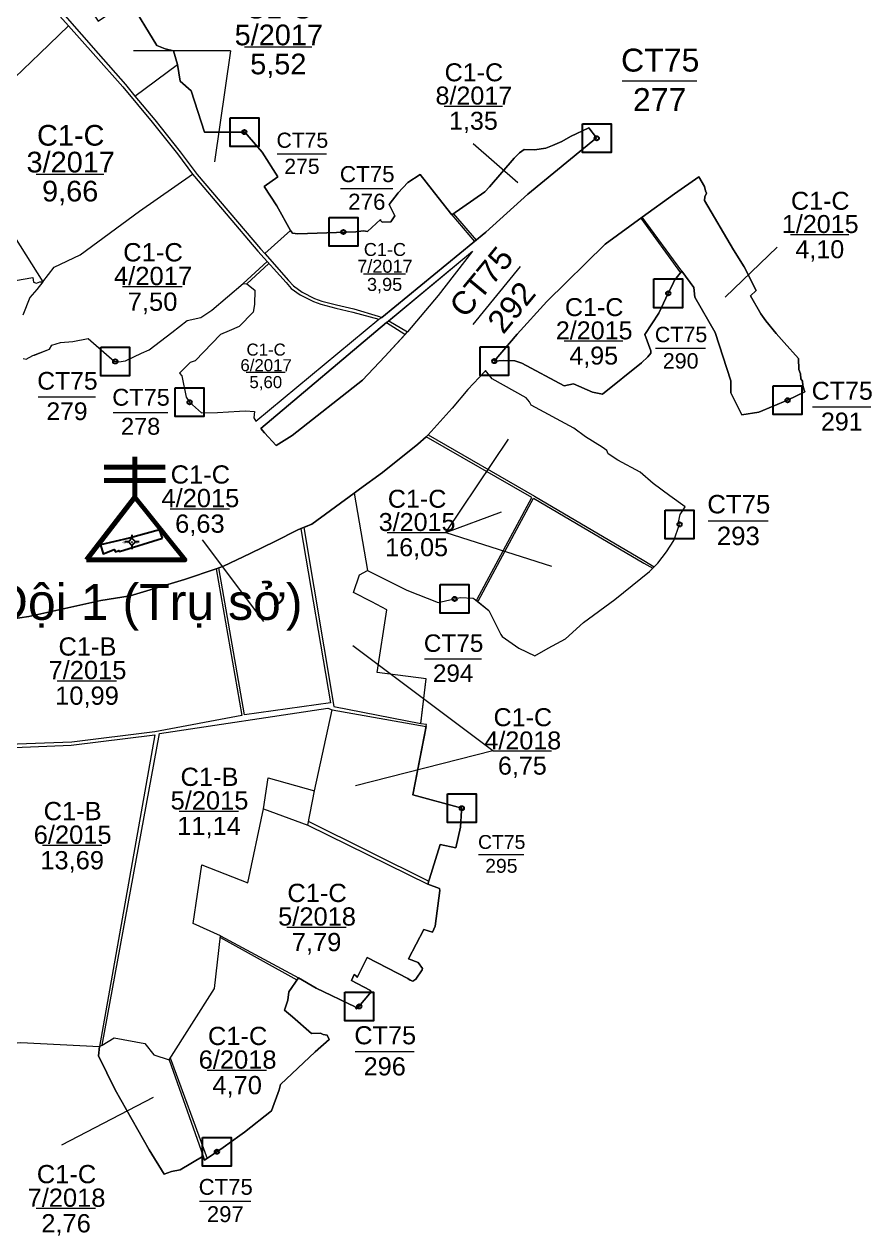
# Model space of a CAD drawing. Header units: metres. Extents: x 419597 to 422398, y 1527925 to 1532056.
# Drawn here: x 420919 to 422398, y 1527938 to 1530051 of the extents above; entities that cross this region are included whole.
import ezdxf
from ezdxf.enums import TextEntityAlignment as Align

# ---------------------------------------------------------------- set-up
doc = ezdxf.new("R2010")
doc.units = ezdxf.units.M
doc.header["$MEASUREMENT"] = 0
doc.layers.add('RanhOne', color=1, linetype='Continuous', lineweight=0)
doc.layers.add('TruSo', color=1, linetype='Continuous', lineweight=106)
doc.styles.add('Style-Arial', font='arial.ttf')

# ---------------------------------------------------------------- blocks, each defined once
blk = doc.blocks.new('*U0')
at = {"color": 0, "linetype": 'Continuous', "lineweight": -2, "ltscale": 10, "flags": 128}
blk.add_lwpolyline([(-150, 150), (150, 150), (150, -150), (-150, -150), (-150, 150)], close=True, dxfattribs=at)
at = {"color": 0, "linetype": 'Continuous', "lineweight": -2, "ltscale": 10}
blk.add_circle((-0.02828, 0.016065), 22.5, dxfattribs=at)
blk = doc.blocks.new('*U16')
at = {"layer": 'RanhOne', "color": 3, "linetype": 'Continuous', "lineweight": 13}
blk.add_line((-66.520877, -1.660429), (63.750129, -1.660429), dxfattribs=at)
at = {"layer": 'RanhOne', "color": 3, "linetype": 'Continuous', "lineweight": 13, "style": 'Style-Arial'}
for s, p in [('CT75', (-0.000029, 14.422722)), ('292', (-1.025137, -54.422685))]:
    blk.add_text(s, height=40, dxfattribs=at).set_placement(p, align=Align.CENTER)
blk = doc.blocks.new('*U17')
at = {"layer": 'RanhOne', "color": 3, "linetype": 'Continuous', "lineweight": 13}
blk.add_line((-66.520877, -1.660429), (63.750129, -1.660429), dxfattribs=at)
at = {"layer": 'RanhOne', "color": 3, "linetype": 'Continuous', "lineweight": 13, "style": 'Style-Arial'}
for s, p in [('CT75', (-0.000029, 14.422722)), ('277', (-1.025137, -54.422685))]:
    blk.add_text(s, height=40, dxfattribs=at).set_placement(p, align=Align.CENTER)
blk = doc.blocks.new('*U29')
at = {"layer": 'RanhOne', "color": 3, "linetype": 'Continuous', "lineweight": 13}
blk.add_line((-66.520877, -1.660429), (63.750129, -1.660429), dxfattribs=at)
at = {"layer": 'RanhOne', "color": 3, "linetype": 'Continuous', "lineweight": 13, "style": 'Style-Arial'}
blk.add_text('7,50', height=40, dxfattribs=at).set_placement((-1.025137, -54.422685), align=Align.CENTER)
at = {"layer": 'RanhOne', "color": 3, "linetype": 'Continuous', "lineweight": 13, "insert": (-0.000029, 1.089388), "char_height": 40, "attachment_point": 8, "line_spacing_factor": 0.776524, "style": 'Style-Arial'}
blk.add_mtext('C1-C\\P4/2017', dxfattribs=at)
blk = doc.blocks.new('*U30')
at = {"layer": 'RanhOne', "color": 3, "linetype": 'Continuous', "lineweight": 13}
blk.add_line((-66.520877, -1.660429), (63.750129, -1.660429), dxfattribs=at)
at = {"layer": 'RanhOne', "color": 3, "linetype": 'Continuous', "lineweight": 13, "style": 'Style-Arial'}
blk.add_text('5,52', height=40, dxfattribs=at).set_placement((-1.025137, -54.422685), align=Align.CENTER)
at = {"layer": 'RanhOne', "color": 3, "linetype": 'Continuous', "lineweight": 13, "insert": (-0.000029, 1.089388), "char_height": 40, "attachment_point": 8, "line_spacing_factor": 0.776524, "style": 'Style-Arial'}
blk.add_mtext('C1-C\\P5/2017', dxfattribs=at)
blk = doc.blocks.new('*U31')
at = {"layer": 'RanhOne', "color": 3, "linetype": 'Continuous', "lineweight": 13}
blk.add_line((-66.520877, -1.660429), (63.750129, -1.660429), dxfattribs=at)
at = {"layer": 'RanhOne', "color": 3, "linetype": 'Continuous', "lineweight": 13, "style": 'Style-Arial'}
blk.add_text('1,35', height=40, dxfattribs=at).set_placement((-1.025137, -54.422685), align=Align.CENTER)
at = {"layer": 'RanhOne', "color": 3, "linetype": 'Continuous', "lineweight": 13, "insert": (-0.000029, 1.089388), "char_height": 40, "attachment_point": 8, "line_spacing_factor": 0.776524, "style": 'Style-Arial'}
blk.add_mtext('C1-C\\P8/2017', dxfattribs=at)
blk = doc.blocks.new('*U32')
at = {"layer": 'RanhOne', "color": 3, "linetype": 'Continuous', "lineweight": 13}
blk.add_line((-66.520877, -1.660429), (63.750129, -1.660429), dxfattribs=at)
at = {"layer": 'RanhOne', "color": 3, "linetype": 'Continuous', "lineweight": 13, "style": 'Style-Arial'}
blk.add_text('3,95', height=40, dxfattribs=at).set_placement((-1.025137, -54.422685), align=Align.CENTER)
at = {"layer": 'RanhOne', "color": 3, "linetype": 'Continuous', "lineweight": 13, "insert": (-0.000029, 1.089388), "char_height": 40, "attachment_point": 8, "line_spacing_factor": 0.776524, "style": 'Style-Arial'}
blk.add_mtext('C1-C\\P7/2017', dxfattribs=at)
blk = doc.blocks.new('*U36')
at = {"layer": 'RanhOne', "color": 3, "linetype": 'Continuous', "lineweight": 13}
blk.add_line((-66.520877, -1.660429), (63.750129, -1.660429), dxfattribs=at)
at = {"layer": 'RanhOne', "color": 3, "linetype": 'Continuous', "lineweight": 13, "style": 'Style-Arial'}
blk.add_text('10,99', height=40, dxfattribs=at).set_placement((-1.025137, -54.422685), align=Align.CENTER)
at = {"layer": 'RanhOne', "color": 3, "linetype": 'Continuous', "lineweight": 13, "insert": (-0.000029, 1.089388), "char_height": 40, "attachment_point": 8, "line_spacing_factor": 0.776524, "style": 'Style-Arial'}
blk.add_mtext('C1-B\\P7/2015', dxfattribs=at)
blk = doc.blocks.new('*U37')
at = {"layer": 'RanhOne', "color": 3, "linetype": 'Continuous', "lineweight": 13}
blk.add_line((-66.520877, -1.660429), (63.750129, -1.660429), dxfattribs=at)
at = {"layer": 'RanhOne', "color": 3, "linetype": 'Continuous', "lineweight": 13, "style": 'Style-Arial'}
blk.add_text('13,69', height=40, dxfattribs=at).set_placement((-1.025137, -54.422685), align=Align.CENTER)
at = {"layer": 'RanhOne', "color": 3, "linetype": 'Continuous', "lineweight": 13, "insert": (-0.000029, 1.089388), "char_height": 40, "attachment_point": 8, "line_spacing_factor": 0.776524, "style": 'Style-Arial'}
blk.add_mtext('C1-B\\P6/2015', dxfattribs=at)
blk = doc.blocks.new('*U38')
at = {"layer": 'RanhOne', "color": 3, "linetype": 'Continuous', "lineweight": 13}
blk.add_line((-66.520877, -1.660429), (63.750129, -1.660429), dxfattribs=at)
at = {"layer": 'RanhOne', "color": 3, "linetype": 'Continuous', "lineweight": 13, "style": 'Style-Arial'}
blk.add_text('6,63', height=40, dxfattribs=at).set_placement((-1.025137, -54.422685), align=Align.CENTER)
at = {"layer": 'RanhOne', "color": 3, "linetype": 'Continuous', "lineweight": 13, "insert": (-0.000029, 1.089388), "char_height": 40, "attachment_point": 8, "line_spacing_factor": 0.776524, "style": 'Style-Arial'}
blk.add_mtext('C1-C\\P4/2015', dxfattribs=at)
blk = doc.blocks.new('*U39')
at = {"layer": 'RanhOne', "color": 3, "linetype": 'Continuous', "lineweight": 13}
blk.add_line((-66.520877, -1.660429), (63.750129, -1.660429), dxfattribs=at)
at = {"layer": 'RanhOne', "color": 3, "linetype": 'Continuous', "lineweight": 13, "style": 'Style-Arial'}
blk.add_text('11,14', height=40, dxfattribs=at).set_placement((-1.025137, -54.422685), align=Align.CENTER)
at = {"layer": 'RanhOne', "color": 3, "linetype": 'Continuous', "lineweight": 13, "insert": (-0.000029, 1.089388), "char_height": 40, "attachment_point": 8, "line_spacing_factor": 0.776524, "style": 'Style-Arial'}
blk.add_mtext('C1-B\\P5/2015', dxfattribs=at)
blk = doc.blocks.new('*U40')
at = {"layer": 'RanhOne', "color": 3, "linetype": 'Continuous', "lineweight": 13}
blk.add_line((-66.520877, -1.660429), (63.750129, -1.660429), dxfattribs=at)
at = {"layer": 'RanhOne', "color": 3, "linetype": 'Continuous', "lineweight": 13, "style": 'Style-Arial'}
blk.add_text('4,10', height=40, dxfattribs=at).set_placement((-1.025137, -54.422685), align=Align.CENTER)
at = {"layer": 'RanhOne', "color": 3, "linetype": 'Continuous', "lineweight": 13, "insert": (-0.000029, 1.089388), "char_height": 40, "attachment_point": 8, "line_spacing_factor": 0.776524, "style": 'Style-Arial'}
blk.add_mtext('C1-C\\P1/2015', dxfattribs=at)
blk = doc.blocks.new('*U41')
at = {"layer": 'RanhOne', "color": 3, "linetype": 'Continuous', "lineweight": 13}
blk.add_line((-66.520877, -1.660429), (63.750129, -1.660429), dxfattribs=at)
at = {"layer": 'RanhOne', "color": 3, "linetype": 'Continuous', "lineweight": 13, "style": 'Style-Arial'}
blk.add_text('4,95', height=40, dxfattribs=at).set_placement((-1.025137, -54.422685), align=Align.CENTER)
at = {"layer": 'RanhOne', "color": 3, "linetype": 'Continuous', "lineweight": 13, "insert": (-0.000029, 1.089388), "char_height": 40, "attachment_point": 8, "line_spacing_factor": 0.776524, "style": 'Style-Arial'}
blk.add_mtext('C1-C\\P2/2015', dxfattribs=at)
blk = doc.blocks.new('*U42')
at = {"layer": 'RanhOne', "color": 3, "linetype": 'Continuous', "lineweight": 13}
blk.add_line((-66.520877, -1.660429), (63.750129, -1.660429), dxfattribs=at)
at = {"layer": 'RanhOne', "color": 3, "linetype": 'Continuous', "lineweight": 13, "style": 'Style-Arial'}
blk.add_text('6,75', height=40, dxfattribs=at).set_placement((-1.025137, -54.422685), align=Align.CENTER)
at = {"layer": 'RanhOne', "color": 3, "linetype": 'Continuous', "lineweight": 13, "insert": (-0.000029, 1.089388), "char_height": 40, "attachment_point": 8, "line_spacing_factor": 0.776524, "style": 'Style-Arial'}
blk.add_mtext('C1-C\\P4/2018', dxfattribs=at)
blk = doc.blocks.new('*U43')
at = {"layer": 'RanhOne', "color": 3, "linetype": 'Continuous', "lineweight": 13}
blk.add_line((-66.520877, -1.660429), (63.750129, -1.660429), dxfattribs=at)
at = {"layer": 'RanhOne', "color": 3, "linetype": 'Continuous', "lineweight": 13, "style": 'Style-Arial'}
blk.add_text('16,05', height=40, dxfattribs=at).set_placement((-1.025137, -54.422685), align=Align.CENTER)
at = {"layer": 'RanhOne', "color": 3, "linetype": 'Continuous', "lineweight": 13, "insert": (-0.000029, 1.089388), "char_height": 40, "attachment_point": 8, "line_spacing_factor": 0.776524, "style": 'Style-Arial'}
blk.add_mtext('C1-C\\P3/2015', dxfattribs=at)
blk = doc.blocks.new('*U44')
at = {"layer": 'RanhOne', "color": 3, "linetype": 'Continuous', "lineweight": 13}
blk.add_line((-66.520877, -1.660429), (63.750129, -1.660429), dxfattribs=at)
at = {"layer": 'RanhOne', "color": 3, "linetype": 'Continuous', "lineweight": 13, "style": 'Style-Arial'}
blk.add_text('2,76', height=40, dxfattribs=at).set_placement((-1.025137, -54.422685), align=Align.CENTER)
at = {"layer": 'RanhOne', "color": 3, "linetype": 'Continuous', "lineweight": 13, "insert": (-0.000029, 1.089388), "char_height": 40, "attachment_point": 8, "line_spacing_factor": 0.776524, "style": 'Style-Arial'}
blk.add_mtext('C1-C\\P7/2018', dxfattribs=at)
blk = doc.blocks.new('*U45')
at = {"layer": 'RanhOne', "color": 3, "linetype": 'Continuous', "lineweight": 13}
blk.add_line((-66.520877, -1.660429), (63.750129, -1.660429), dxfattribs=at)
at = {"layer": 'RanhOne', "color": 3, "linetype": 'Continuous', "lineweight": 13, "style": 'Style-Arial'}
blk.add_text('7,79', height=40, dxfattribs=at).set_placement((-1.025137, -54.422685), align=Align.CENTER)
at = {"layer": 'RanhOne', "color": 3, "linetype": 'Continuous', "lineweight": 13, "insert": (-0.000029, 1.089388), "char_height": 40, "attachment_point": 8, "line_spacing_factor": 0.776524, "style": 'Style-Arial'}
blk.add_mtext('C1-C\\P5/2018', dxfattribs=at)
blk = doc.blocks.new('*U46')
at = {"layer": 'RanhOne', "color": 3, "linetype": 'Continuous', "lineweight": 13}
blk.add_line((-66.520877, -1.660429), (63.750129, -1.660429), dxfattribs=at)
at = {"layer": 'RanhOne', "color": 3, "linetype": 'Continuous', "lineweight": 13, "style": 'Style-Arial'}
blk.add_text('4,70', height=40, dxfattribs=at).set_placement((-1.025137, -54.422685), align=Align.CENTER)
at = {"layer": 'RanhOne', "color": 3, "linetype": 'Continuous', "lineweight": 13, "insert": (-0.000029, 1.089388), "char_height": 40, "attachment_point": 8, "line_spacing_factor": 0.776524, "style": 'Style-Arial'}
blk.add_mtext('C1-C\\P6/2018', dxfattribs=at)
blk = doc.blocks.new('CENTRD_1')
at = {"layer": 'RanhOne', "linetype": 'Continuous', "lineweight": 30}
h = blk.add_hatch(color=5, dxfattribs=at)
edge = h.paths.add_edge_path()
edge.add_arc((0, 0), 1.5, 0, 360)
at = {"layer": 'RanhOne', "color": 5, "linetype": 'Continuous', "lineweight": 30}
for p, q in [((-6.25, 0), (-12.5, 0)), ((0, 6.25), (-6.25, 0)), ((-6.25, 0), (0, -6.25)), ((0, 12.5), (0, 6.25)), ((6.25, 0), (0, 6.25)), ((0, -6.25), (6.25, 0)), ((12.5, 0), (6.25, 0)), ((0, -6.25), (0, -12.5))]:
    blk.add_line(p, q, dxfattribs=at)
blk = doc.blocks.new('*U51')
at = {"layer": 'TruSo', "color": 1, "linetype": 'Continuous', "lineweight": 106}
for p, q in [((-1.00498, 13.016671), (-1.00498, 58.941787)), ((-36.158004, 47.398274), (33.778137, 47.398274)), ((-35.952007, 32.006922), (33.984135, 32.006922))]:
    blk.add_line(p, q, dxfattribs=at)
at = {"layer": 'TruSo', "color": 1, "linetype": 'Continuous', "lineweight": 106, "flags": 128}
blk.add_lwpolyline([(-56.477401, -58.942446), (-1.00498, 13.016671), (56.477968, -58.889332), (-56.477401, -58.942446)], close=True, dxfattribs=at)
blk = doc.blocks.new('*U50')
at = {"layer": 'TruSo', "color": 1, "linetype": 'Continuous', "lineweight": 106, "xscale": 1.5248, "yscale": 1.5248, "zscale": 1.5248}
blk.add_blockref('*U51', (-19.953073, 67.811554), dxfattribs=at)
at = {"layer": 'RanhOne', "color": 7, "linetype": 'Continuous', "lineweight": 0, "style": 'Style-Arial'}
blk.add_text('Đội 1 (Trụ sở)', height=62.5, dxfattribs=at).set_placement((0.000165, -95.186062), align=Align.MIDDLE_CENTER)
blk = doc.blocks.new('*U62')
at = {"layer": 'RanhOne', "color": 3, "linetype": 'Continuous', "lineweight": 13}
blk.add_line((-66.520877, -1.660429), (63.750129, -1.660429), dxfattribs=at)
at = {"layer": 'RanhOne', "color": 3, "linetype": 'Continuous', "lineweight": 13, "style": 'Style-Arial'}
blk.add_text('9,66', height=40, dxfattribs=at).set_placement((-1.025137, -54.422685), align=Align.CENTER)
at = {"layer": 'RanhOne', "color": 3, "linetype": 'Continuous', "lineweight": 13, "insert": (-0.000029, 1.089388), "char_height": 40, "attachment_point": 8, "line_spacing_factor": 0.776524, "style": 'Style-Arial'}
blk.add_mtext('C1-C\\P3/2017', dxfattribs=at)
blk = doc.blocks.new('*U64')
at = {"layer": 'RanhOne', "color": 3, "linetype": 'Continuous', "lineweight": 13}
blk.add_line((-66.520877, -1.660429), (63.750129, -1.660429), dxfattribs=at)
at = {"layer": 'RanhOne', "color": 3, "linetype": 'Continuous', "lineweight": 13, "style": 'Style-Arial'}
for s, p in [('CT75', (-0.000029, 14.422722)), ('275', (-1.025137, -54.422685))]:
    blk.add_text(s, height=40, dxfattribs=at).set_placement(p, align=Align.CENTER)
blk = doc.blocks.new('*U65')
at = {"layer": 'RanhOne', "color": 3, "linetype": 'Continuous', "lineweight": 13}
blk.add_line((-66.520877, -1.660429), (63.750129, -1.660429), dxfattribs=at)
at = {"layer": 'RanhOne', "color": 3, "linetype": 'Continuous', "lineweight": 13, "style": 'Style-Arial'}
for s, p in [('CT75', (-0.000029, 14.422722)), ('278', (-1.025137, -54.422685))]:
    blk.add_text(s, height=40, dxfattribs=at).set_placement(p, align=Align.CENTER)
blk = doc.blocks.new('*U66')
at = {"layer": 'RanhOne', "color": 3, "linetype": 'Continuous', "lineweight": 13}
blk.add_line((-66.520877, -1.660429), (63.750129, -1.660429), dxfattribs=at)
at = {"layer": 'RanhOne', "color": 3, "linetype": 'Continuous', "lineweight": 13, "style": 'Style-Arial'}
for s, p in [('CT75', (-0.000029, 14.422722)), ('279', (-1.025137, -54.422685))]:
    blk.add_text(s, height=40, dxfattribs=at).set_placement(p, align=Align.CENTER)
blk = doc.blocks.new('*U67')
at = {"layer": 'RanhOne', "color": 3, "linetype": 'Continuous', "lineweight": 13}
blk.add_line((-66.520877, -1.660429), (63.750129, -1.660429), dxfattribs=at)
at = {"layer": 'RanhOne', "color": 3, "linetype": 'Continuous', "lineweight": 13, "style": 'Style-Arial'}
for s, p in [('CT75', (-0.000029, 14.422722)), ('276', (-1.025137, -54.422685))]:
    blk.add_text(s, height=40, dxfattribs=at).set_placement(p, align=Align.CENTER)
blk = doc.blocks.new('*U68')
at = {"layer": 'RanhOne', "color": 3, "linetype": 'Continuous', "lineweight": 13}
blk.add_line((-66.520877, -1.660429), (63.750129, -1.660429), dxfattribs=at)
at = {"layer": 'RanhOne', "color": 3, "linetype": 'Continuous', "lineweight": 13, "style": 'Style-Arial'}
blk.add_text('5,60', height=40, dxfattribs=at).set_placement((-1.025137, -54.422685), align=Align.CENTER)
at = {"layer": 'RanhOne', "color": 3, "linetype": 'Continuous', "lineweight": 13, "insert": (-0.000029, 1.089388), "char_height": 40, "attachment_point": 8, "line_spacing_factor": 0.776524, "style": 'Style-Arial'}
blk.add_mtext('C1-C\\P6/2017', dxfattribs=at)
blk = doc.blocks.new('*U75')
at = {"layer": 'RanhOne', "color": 3, "linetype": 'Continuous', "lineweight": 13}
blk.add_line((-66.520877, -1.660429), (63.750129, -1.660429), dxfattribs=at)
at = {"layer": 'RanhOne', "color": 3, "linetype": 'Continuous', "lineweight": 13, "style": 'Style-Arial'}
for s, p in [('CT75', (-0.000029, 14.422722)), ('294', (-1.025137, -54.422685))]:
    blk.add_text(s, height=40, dxfattribs=at).set_placement(p, align=Align.CENTER)
blk = doc.blocks.new('*U76')
at = {"layer": 'RanhOne', "color": 3, "linetype": 'Continuous', "lineweight": 13}
blk.add_line((-66.520877, -1.660429), (63.750129, -1.660429), dxfattribs=at)
at = {"layer": 'RanhOne', "color": 3, "linetype": 'Continuous', "lineweight": 13, "style": 'Style-Arial'}
for s, p in [('CT75', (-0.000029, 14.422722)), ('295', (-1.025137, -54.422685))]:
    blk.add_text(s, height=40, dxfattribs=at).set_placement(p, align=Align.CENTER)
blk = doc.blocks.new('*U77')
at = {"layer": 'RanhOne', "color": 3, "linetype": 'Continuous', "lineweight": 13}
blk.add_line((-66.520877, -1.660429), (63.750129, -1.660429), dxfattribs=at)
at = {"layer": 'RanhOne', "color": 3, "linetype": 'Continuous', "lineweight": 13, "style": 'Style-Arial'}
for s, p in [('CT75', (-0.000029, 14.422722)), ('290', (-1.025137, -54.422685))]:
    blk.add_text(s, height=40, dxfattribs=at).set_placement(p, align=Align.CENTER)
blk = doc.blocks.new('*U78')
at = {"layer": 'RanhOne', "color": 3, "linetype": 'Continuous', "lineweight": 13}
blk.add_line((-66.520877, -1.660429), (63.750129, -1.660429), dxfattribs=at)
at = {"layer": 'RanhOne', "color": 3, "linetype": 'Continuous', "lineweight": 13, "style": 'Style-Arial'}
for s, p in [('CT75', (-0.000029, 14.422722)), ('291', (-1.025137, -54.422685))]:
    blk.add_text(s, height=40, dxfattribs=at).set_placement(p, align=Align.CENTER)
blk = doc.blocks.new('*U79')
at = {"layer": 'RanhOne', "color": 3, "linetype": 'Continuous', "lineweight": 13}
blk.add_line((-66.520877, -1.660429), (63.750129, -1.660429), dxfattribs=at)
at = {"layer": 'RanhOne', "color": 3, "linetype": 'Continuous', "lineweight": 13, "style": 'Style-Arial'}
for s, p in [('CT75', (-0.000029, 14.422722)), ('293', (-1.025137, -54.422685))]:
    blk.add_text(s, height=40, dxfattribs=at).set_placement(p, align=Align.CENTER)
blk = doc.blocks.new('*U80')
at = {"layer": 'RanhOne', "color": 3, "linetype": 'Continuous', "lineweight": 13}
blk.add_line((-66.520877, -1.660429), (63.750129, -1.660429), dxfattribs=at)
at = {"layer": 'RanhOne', "color": 3, "linetype": 'Continuous', "lineweight": 13, "style": 'Style-Arial'}
for s, p in [('CT75', (-0.000029, 14.422722)), ('297', (-1.025137, -54.422685))]:
    blk.add_text(s, height=40, dxfattribs=at).set_placement(p, align=Align.CENTER)
blk = doc.blocks.new('*U81')
at = {"layer": 'RanhOne', "color": 3, "linetype": 'Continuous', "lineweight": 13}
blk.add_line((-66.520877, -1.660429), (63.750129, -1.660429), dxfattribs=at)
at = {"layer": 'RanhOne', "color": 3, "linetype": 'Continuous', "lineweight": 13, "style": 'Style-Arial'}
for s, p in [('CT75', (-0.000029, 14.422722)), ('296', (-1.025137, -54.422685))]:
    blk.add_text(s, height=40, dxfattribs=at).set_placement(p, align=Align.CENTER)

msp = doc.modelspace()

# ---------------------------------------------------------------- linework, layer by layer
at = {"layer": 'RanhOne', "color": 7, "linetype": 'Continuous', "lineweight": 0}
for p, q in [((421278.660299, 1530004.472674), (421109.281937, 1530004.472674)), ((421278.660299, 1530004.472674), (421250.633663, 1529810.736226)), ((421702.019164, 1529843.112668), (421780.006323, 1529774.878447)), ((421665.1, 1529718.159), (421704.77223, 1529672.166971)), ((421667.949976, 1529720.157815), (421707.328274, 1529674.239752)), ((421994.613001, 1529712.55619), (422064.125809, 1529617.204207)), ((422066.488, 1529620.17), (421997.4356, 1529714.5622)), ((422232.610692, 1529661.869884), (422142.089882, 1529574.836439)), ((421300.994, 1529598.519), (421342.950338, 1529637.069318)), ((421307.375, 1529597.887), (421345.927805, 1529633.72285)), ((421654.363157, 1529164.448439), (421764.17779, 1529326.920584)), ((421654.363157, 1529164.448439), (421751.644139, 1529200.199889)), ((421229.494327, 1529151.853897), (421336.117396, 1529008.988498)), ((421654.363157, 1529164.448439), (421838.683379, 1529105.507501)), ((421736.780307, 1528783.503051), (421492.093124, 1528966.602123)), ((421736.780307, 1528783.503051), (421496.967322, 1528722.908478)), ((421415.230796, 1528660.374941), (421624.910672, 1528556.477158)), ((421413.997, 1528653.954), (421623.165, 1528551.354)), ((421261.242999, 1528458.295716), (421394.845191, 1528384.17901)), ((421261.562, 1528460.972), (421397.47, 1528387.96)), ((421171.53, 1528244.798), (421231.28, 1528076.95)), ((421173.814517, 1528248.391356), (421238.257815, 1528072.726718)), ((420984.549678, 1528096.48593), (421144.484282, 1528179.646387))]:
    msp.add_line(p, q, dxfattribs=at)
at = {"layer": 'RanhOne', "color": 3, "linetype": 'Continuous', "lineweight": 0}
for p, q in [((421112.0756, 1529925.4045), (421186.368, 1529980.685)), ((420856.339, 1529752.002), (420951.599, 1529601.388)), ((421338.5135, 1529650.7445), (421383.2685, 1529691.0785)), ((421537.895, 1529536.463), (421543.095, 1529539.498)), ((421551.319, 1529530.585), (421554.9337, 1529533.5869)), ((421554.9337, 1529533.5869), (421587.418, 1529514.174)), ((421583.5882, 1529509.9674), (421587.418, 1529514.174)), ((421620.251, 1529331.485), (421623.615, 1529335.013)), ((421494.437, 1529232.968), (421517.736, 1529098.43)), ((421401.6703, 1529171.1957), (421407.0613, 1529173.3972)), ((422015.6698, 1529101.9892), (422018.2321, 1529104.5886)), ((421253.636, 1529101.129), (421258.1799, 1529102.8195)), ((421707.9717, 1529045.7893), (421710.3124, 1529043.867)), ((421425.539, 1528713.997), (421456.112, 1528855.435)), ((421456.112, 1528855.435), (421620.4474, 1528826.364)), ((421050.504, 1528267.794), (421054.7713, 1528270.4294))]:
    msp.add_line(p, q, dxfattribs=at)
at = {"layer": 'RanhOne', "color": 3, "linetype": 'Continuous', "lineweight": 13}
for p, q in [((421995.831, 1529460.578), (422000, 1529464.1956)), ((421722.501, 1529445.22), (421692.961, 1529414.011)), ((421723.8813, 1529446.748), (421722.501, 1529445.22)), ((421735.51, 1529432.45), (421723.8813, 1529446.748)), ((421794.52, 1529399.27), (421735.51, 1529432.45)), ((421692.961, 1529414.011), (421665.589, 1529381.084)), ((421800.56, 1529392.22), (421794.52, 1529399.27)), ((421665.589, 1529381.084), (421623.615, 1529335.013)), ((421803.23, 1529386.27), (421800.56, 1529392.22)), ((421878.22, 1529346.47), (421803.23, 1529386.27)), ((421898.46, 1529331.4), (421878.22, 1529346.47)), ((421605.87, 1529318.493), (421544.068, 1529268.976)), ((421620.251, 1529331.485), (421605.87, 1529318.493)), ((421623.615, 1529335.013), (421620.251, 1529331.485)), ((421927.56, 1529313.2), (421898.46, 1529331.4)), ((421935.32, 1529307.54), (421927.56, 1529313.2)), ((421937.69, 1529301.42), (421935.32, 1529307.54)), ((421954.49, 1529290.38), (421937.69, 1529301.42)), ((421993.47, 1529269.44), (421954.49, 1529290.38)), ((421544.068, 1529268.976), (421504.044, 1529239.729)), ((422016.21, 1529249.86), (421993.47, 1529269.44)), ((421494.437, 1529232.968), (421420.918, 1529179.056)), ((421504.044, 1529239.729), (421494.437, 1529232.968)), ((422045.706, 1529228.417), (422016.21, 1529249.86)), ((422072.25, 1529209.12), (422045.706, 1529228.417)), ((422063.42, 1529196.08), (422072.25, 1529209.12)), ((422060.674, 1529182.352), (422063.42, 1529196.08)), ((421395.427, 1529168.646), (421357.337, 1529149.328)), ((421401.6703, 1529171.1957), (421395.427, 1529168.646)), ((421420.918, 1529179.056), (421401.6703, 1529171.1957)), ((422052.271, 1529150.492), (422062.444, 1529178.457)), ((422062.444, 1529178.457), (422060.674, 1529182.352)), ((421357.337, 1529149.328), (421313.121, 1529127.938)), ((422039.726, 1529130.496), (422052.271, 1529150.492)), ((421313.121, 1529127.938), (421266.393, 1529105.875)), ((422024.286, 1529110.73), (422039.726, 1529130.496)), ((421266.393, 1529105.875), (421253.636, 1529101.129)), ((422009.974, 1529096.211), (422024.286, 1529110.73)), ((421198.781, 1529082.516), (421103.913, 1529054.044)), ((421253.636, 1529101.129), (421198.781, 1529082.516)), ((421493.267, 1529059.532), (421504.02, 1529090.875)), ((421504.02, 1529090.875), (421517.736, 1529098.43)), ((421517.736, 1529098.43), (421586.284, 1529063.805)), ((421949.551, 1529047.377), (422009.974, 1529096.211)), ((421586.284, 1529063.805), (421641.229, 1529042.171)), ((421052.723, 1529045.556), (420926.639, 1529018.074)), ((421103.913, 1529054.044), (421052.723, 1529045.556)), ((421525.541, 1529043.419), (421493.267, 1529059.532)), ((421551.385, 1529029.6987), (421525.541, 1529043.419)), ((421641.229, 1529042.171), (421679.3998, 1529051.1339)), ((421679.3998, 1529051.1339), (421702.5193, 1529050.0766)), ((421702.5193, 1529050.0766), (421704.05, 1529049.01)), ((421704.05, 1529049.01), (421729.45, 1529028.15)), ((421895.069, 1529007.635), (421949.551, 1529047.377)), ((421534.8, 1528920.16), (421551.385, 1529029.6987)), ((421729.45, 1529028.15), (421750.26, 1528986.27)), ((420926.639, 1529018.074), (420847.79, 1529006.553)), ((421863.425, 1528978.998), (421895.069, 1529007.635)), ((421750.26, 1528986.27), (421752.976, 1528983.35)), ((421752.976, 1528983.35), (421781.748, 1528962.987)), ((421832.856, 1528962.615), (421863.425, 1528978.998)), ((421781.748, 1528962.987), (421810.147, 1528949.27)), ((421810.147, 1528949.27), (421832.856, 1528962.615)), ((421620.45, 1528909.47), (421534.8, 1528920.16)), ((421611.12, 1528830.54), (421620.45, 1528909.47)), ((421596.72, 1528706.88), (421621.1, 1528829.65)), ((421621.1, 1528829.65), (421611.12, 1528830.54)), ((421682.68, 1528683.81), (421596.72, 1528706.88)), ((421681.71, 1528679.64), (421682.68, 1528683.81)), ((421679.88, 1528650.42), (421681.71, 1528679.64)), ((421671.91, 1528614.743), (421679.88, 1528650.42)), ((421623.165, 1528551.354), (421644.722, 1528620.368)), ((421644.722, 1528620.368), (421671.91, 1528614.743)), ((421643.456, 1528543.552), (421623.165, 1528551.354)), ((421636.0659, 1528477.8437), (421644.27, 1528540.223)), ((421644.27, 1528540.223), (421643.456, 1528543.552)), ((421589.187, 1528421.113), (421616.217, 1528472.101)), ((421616.217, 1528472.101), (421631.185, 1528467.152)), ((421631.185, 1528467.152), (421636.0659, 1528477.8437)), ((421500.62, 1528389.3), (421517.31, 1528423.09)), ((421517.31, 1528423.09), (421588.11, 1528386.55)), ((421606.51, 1528414.69), (421589.187, 1528421.113)), ((421613.86, 1528403.98), (421606.51, 1528414.69)), ((421380.3871, 1528363.5344), (421397.47, 1528387.96)), ((421397.47, 1528387.96), (421428.57, 1528369.58)), ((421489.88, 1528382.96), (421494.46, 1528393.4)), ((421494.46, 1528393.4), (421499.22, 1528390.21)), ((421499.22, 1528390.21), (421500.07, 1528388.24)), ((421500.07, 1528388.24), (421500.62, 1528389.3)), ((421588.11, 1528386.55), (421592.36, 1528383.67)), ((421596.79, 1528382.02), (421601.94, 1528385.27)), ((421601.94, 1528385.27), (421613.08, 1528401.47)), ((421613.08, 1528401.47), (421613.86, 1528403.98)), ((421378.6292, 1528348.6573), (421380.3871, 1528363.5344)), ((421428.57, 1528369.58), (421496.42, 1528336.99)), ((421521.82, 1528366.14), (421489.88, 1528382.96)), ((421524.45, 1528363.4), (421521.82, 1528366.14)), ((421592.36, 1528383.67), (421596.79, 1528382.02)), ((421372.94, 1528331.15), (421378.6292, 1528348.6573)), ((421500.09, 1528334.37), (421524.45, 1528363.4)), ((421387.15, 1528319.69), (421372.94, 1528331.15)), ((421496.42, 1528336.99), (421498.93, 1528333.38)), ((421498.93, 1528333.38), (421500.09, 1528334.37)), ((421420.35, 1528290.52), (421387.15, 1528319.69)), ((421436.07, 1528291.37), (421420.35, 1528290.52)), ((421426.4, 1528258.92), (421451.08, 1528280.06)), ((421440.24, 1528289.14), (421436.07, 1528291.37)), ((421447.32, 1528287.93), (421440.24, 1528289.14)), ((421451.08, 1528280.06), (421447.32, 1528287.93)), ((420912.896, 1528275.27), (421050.504, 1528267.794)), ((421050.504, 1528267.794), (421048.196, 1528251.628)), ((421366.04, 1528201.49), (421426.4, 1528258.92)), ((421048.196, 1528251.628), (421077.562, 1528192.495)), ((421363.65, 1528192.617), (421366.04, 1528201.49)), ((421077.562, 1528192.495), (421136.658, 1528087.738)), ((421350.29, 1528155.82), (421363.65, 1528192.617)), ((421303.2, 1528118.48), (421350.29, 1528155.82)), ((421265.76, 1528091.81), (421295.0464, 1528112.6719)), ((421295.0464, 1528112.6719), (421303.2, 1528118.48)), ((421233.58, 1528069.65), (421265.76, 1528091.81)), ((421136.658, 1528087.738), (421162.97, 1528045.15)), ((421190.97, 1528052.94), (421231.28, 1528076.95)), ((421231.28, 1528076.95), (421233.58, 1528069.65)), ((421162.97, 1528045.15), (421175.78, 1528049.9)), ((421175.78, 1528049.9), (421190.97, 1528052.94))]:
    msp.add_line(p, q, dxfattribs=at)
at = {"layer": 'RanhOne', "color": 3, "linetype": 'Continuous', "lineweight": 0, "flags": 128}
for points in [[(420416.51, 1529957.38), (420454.9741, 1530000), (420494.5097, 1530045.5711), (420584.761, 1530138.801), (420661.027, 1530216.231), (420754.763, 1530308.266), (420798.53, 1530262.439), (420825.311, 1530235.192), (420847.513, 1530206.076), (420929.55, 1530122.611), (420996.254, 1530047.832)], [(420935.86, 1530128.535), (420988.105, 1530165.865), (421023.7047, 1530111.192), (421017.325, 1530102.468), (421048.111, 1530056.122), (421102.045, 1530092.6), (421150.107, 1530013.956), (421164.629, 1530007.763), (421179.408, 1530004.505), (421186.368, 1529980.685)], [(420935.86, 1530128.535), (421047.8477, 1530000), (421095.328, 1529945.504), (421112.0756, 1529925.4045)], [(420825.6013, 1529885.0473), (420829.431, 1529888.387), (420946.2087, 1530000), (420996.254, 1530047.832)], [(420996.254, 1530047.832), (421038.9208, 1530000), (421090.8986, 1529941.7298), (421142.1721, 1529880.1942), (421186.1432, 1529824.5412), (421212.722, 1529789.6442)], [(421186.368, 1529980.685), (421191.184, 1529951.373), (421210.287, 1529934.512), (421233.659, 1529862.583), (421304.09, 1529862.58), (421333.894, 1529827.497), (421361.204, 1529784.726), (421337.848, 1529767.697), (421359.957, 1529733.894), (421383.2685, 1529691.0785)], [(421112.0756, 1529925.4045), (421146.691, 1529883.861), (421190.741, 1529828.108), (421220.783, 1529788.664), (421331.12, 1529659.013), (421338.5135, 1529650.7445)], [(421383.2685, 1529691.0785), (421386.7841, 1529686.3236), (421396.22, 1529685.48), (421497.6, 1529688.95), (421510.88, 1529690.8), (421517.96, 1529689.43), (421540.35, 1529710.29), (421540.76, 1529708.28), (421543.75, 1529705.76), (421558.38, 1529706.23), (421565.53, 1529716.84), (421555.7, 1529736.61), (421571.6, 1529756.95), (421588.37, 1529774.76), (421610.05, 1529788.66), (421640.93, 1529748.76), (421665.1, 1529718.159), (421722.5, 1529758.5), (421731.05, 1529767.13), (421773.55, 1529817.02), (421783.13, 1529826.77), (421791.17, 1529832.56), (421809.255, 1529831.881), (421828.936, 1529834.85), (421840.53, 1529839.49), (421856.92, 1529846.54), (421871.98, 1529854.82), (421904.392, 1529870.343), (421917.21, 1529852.54), (421797.95, 1529754.516), (421724.334, 1529688.221), (421543.095, 1529539.498)], [(420951.599, 1529601.388), (420971.3135, 1529626.9947), (421016.5713, 1529648.4073), (421119.8414, 1529724.9984), (421212.722, 1529789.6442)], [(421212.722, 1529789.6442), (421216.2494, 1529785.0128), (421326.7348, 1529655.1875), (421375.8453, 1529600.2649), (421384.5915, 1529589.9932), (421400.6545, 1529578.7602), (421423.396, 1529567.1396), (421436.4602, 1529562.5871), (421462.5825, 1529555.5467), (421492.3971, 1529548.6367), (421537.895, 1529536.463)], [(422280.811, 1529409.747), (422279.89, 1529412.65), (422277.75, 1529420.7), (422276.73, 1529428.51), (422274.08, 1529432.49), (422273.36, 1529441.4), (422270.46, 1529448.98), (422269.99, 1529467.62), (422244.71, 1529495.95), (422231.07, 1529511.23), (422212.74, 1529533.58), (422204.27, 1529545.77), (422186.44, 1529577.02), (422196.32, 1529586.38), (422175.05, 1529627.86), (422156.6, 1529657.32), (422105.82, 1529743.27), (422106.64, 1529750.12), (422109.26, 1529756.41), (422107.43, 1529760.48), (422105.88, 1529768), (422096.1315, 1529784.9255), (422053.335, 1529755.314), (421997.4356, 1529714.5621), (421932.414, 1529667.16), (421830.704, 1529567.383), (421778.926, 1529510.447), (421738.723, 1529463.178), (421754.77, 1529464.405), (421775.1816, 1529463.6891), (421787.2705, 1529460.0219), (421860.9311, 1529420.033), (421877.4753, 1529423.8369), (421910.4982, 1529409.3548), (421927.7189, 1529405.569), (421995.831, 1529460.578), (422007.345, 1529470.569), (422012.297, 1529477.451), (422012.092, 1529481.452), (422001.581, 1529509.624), (422026.376, 1529546.964), (422042.568, 1529581.627), (422049.8429, 1529596.356), (422053.726, 1529604.218), (422066.488, 1529620.17), (422087.5099, 1529591.4996), (422089.2966, 1529574.6444), (422124.5992, 1529512.981), (422151.7325, 1529428.6688), (422151.8682, 1529407.7777), (422170.97, 1529369.7), (422200.836, 1529374.226), (422250.671, 1529395.204), (422280.811, 1529409.747)], [(421554.9337, 1529533.5869), (421700.973, 1529654.866), (421641.072, 1529577.916), (421587.418, 1529514.174)], [(421338.5135, 1529650.7445), (421380.23, 1529604.091), (421388.538, 1529594.334), (421403.66, 1529583.759), (421425.688, 1529572.503), (421438.177, 1529568.151), (421463.997, 1529561.192), (421493.885, 1529554.265), (421536.779, 1529541.504), (421543.095, 1529539.498)], [(420877.157, 1529599.224), (420933.748, 1529609.027), (420935.198, 1529600.975), (420940.312, 1529599.213), (420946.137, 1529601.71), (420951.599, 1529601.388)], [(420951.599, 1529601.388), (420941.08, 1529588.379), (420928.592, 1529574.487), (420916.635, 1529543.511)], [(420917.09, 1529467.789), (420922.026, 1529467.002), (420933.929, 1529472.906), (420936.565, 1529473.724), (420962.699, 1529484.029), (420967.331, 1529491.146), (420982.147, 1529495.919), (421003.817, 1529497.253), (421030.188, 1529502.835), (421067.076, 1529470.646), (421075.988, 1529463.022), (421084.254, 1529461.947), (421095.353, 1529463.854), (421123.774, 1529477.232), (421136.659, 1529482.93), (421176.321, 1529513.066), (421203.154, 1529534.39), (421227.32, 1529539.394), (421246.492, 1529552.242), (421300.994, 1529598.519), (421307.375, 1529597.887), (421321.57, 1529587.036), (421320.791, 1529561.991), (421318.649, 1529548.517), (421294.083, 1529523.542), (421276.494, 1529516.3), (421261.294, 1529509.93), (421217.275, 1529463.572), (421208.19, 1529460.667), (421189.773, 1529442.3008), (421193.6635, 1529437.821), (421201.564, 1529400.357), (421207.309, 1529391.519), (421228.446, 1529373.026), (421256.289, 1529373.713), (421294.397, 1529376.059), (421305.049, 1529376.688), (421320.892, 1529375.518), (421319.432, 1529364.658), (421323.2328, 1529358.7867), (421537.895, 1529536.463)], [(421551.319, 1529530.585), (421331.737, 1529345.65), (421338.342, 1529337.965), (421358.5537, 1529316.3915), (421386.55, 1529333.59), (421509.15, 1529430.05), (421548.3242, 1529471.2349), (421583.5882, 1529509.9674)], [(421551.319, 1529530.585), (421583.234, 1529510.13), (421583.5882, 1529509.9674)], [(422018.2321, 1529104.5886), (422024.286, 1529110.73), (422039.726, 1529130.496), (422052.271, 1529150.492), (422062.444, 1529178.457), (422060.674, 1529182.352), (422063.42, 1529196.08), (422072.25, 1529209.12), (422045.706, 1529228.417), (422016.21, 1529249.86), (421993.47, 1529269.44), (421954.49, 1529290.38), (421937.69, 1529301.42), (421935.32, 1529307.54), (421927.56, 1529313.2), (421898.46, 1529331.4), (421878.22, 1529346.47), (421803.23, 1529386.27), (421800.56, 1529392.22), (421794.52, 1529399.27), (421735.51, 1529432.45), (421723.8813, 1529446.748), (421722.501, 1529445.22), (421692.961, 1529414.011), (421665.589, 1529381.084), (421623.615, 1529335.013)], [(421494.437, 1529232.968), (421504.044, 1529239.729), (421544.068, 1529268.976), (421605.87, 1529318.493), (421620.251, 1529331.485)], [(421707.9717, 1529045.7893), (421709.232, 1529048.128), (421804.9088, 1529225.6717), (421620.251, 1529331.485)], [(421623.615, 1529335.013), (421809.3704, 1529227.7196), (422000, 1529115.337), (422018.2321, 1529104.5886)], [(421407.0613, 1529173.3972), (421420.918, 1529179.056), (421494.437, 1529232.968)], [(421710.3124, 1529043.867), (421711.633, 1529046.032), (421807.5123, 1529224.1722), (422000, 1529111.187), (422015.6698, 1529101.9892)], [(421401.6703, 1529171.1957), (421401.708, 1529170.974), (421453.323, 1528867.131), (421303.2961, 1528846.2348), (421258.1799, 1529102.8195)], [(421258.1799, 1529102.8195), (421266.393, 1529105.875), (421313.121, 1529127.938), (421357.337, 1529149.328), (421395.427, 1529168.646), (421401.6703, 1529171.1957)], [(421407.0613, 1529173.3972), (421459.327, 1528861.088), (421611.2344, 1528831.508)], [(421253.636, 1529101.129), (421298.3967, 1528845.3189), (421147.031, 1528817.023), (421002.079, 1528798.944), (420795.244, 1528791.4), (420555.052, 1528783.806), (420260.346, 1528774.098), (420248.074, 1528770.673), (420237.218, 1528760.903), (420228.11, 1528749.679), (420221.012, 1528744.4), (420189.28, 1528743.29)], [(420847.79, 1529006.553), (420926.639, 1529018.074), (421052.723, 1529045.556), (421103.913, 1529054.044), (421198.781, 1529082.516), (421253.636, 1529101.129)], [(421611.2344, 1528831.508), (421620.45, 1528909.47), (421534.8, 1528920.16), (421551.385, 1529029.6987), (421525.541, 1529043.419), (421493.267, 1529059.532), (421504.02, 1529090.875), (421517.736, 1529098.43)], [(421517.736, 1529098.43), (421586.284, 1529063.805), (421641.229, 1529042.171), (421679.3998, 1529051.1339), (421702.5193, 1529050.0766), (421704.05, 1529049.01), (421707.9717, 1529045.7893)], [(421710.3124, 1529043.867), (421729.45, 1529028.15), (421750.26, 1528986.27), (421752.976, 1528983.35), (421781.748, 1528962.987), (421810.147, 1528949.27), (421832.856, 1528962.615), (421863.425, 1528978.998), (421895.069, 1529007.635), (421949.551, 1529047.377), (422009.974, 1529096.211), (422015.6698, 1529101.9892)], [(421054.7713, 1528270.4294), (421154.69, 1528813.935), (421448.783, 1528858.34), (421456.112, 1528855.435)], [(421620.4474, 1528826.364), (421621.1, 1528829.65), (421611.12, 1528830.54), (421611.2344, 1528831.508)], [(420815.397, 1528785.875), (421000.509, 1528793.555), (421146.654, 1528811.818), (421050.504, 1528267.794)], [(421620.4474, 1528826.364), (421596.72, 1528706.88), (421682.68, 1528683.81), (421681.71, 1528679.64), (421679.88, 1528650.42), (421671.91, 1528614.743), (421644.722, 1528620.368), (421623.165, 1528551.354), (421643.456, 1528543.552), (421644.27, 1528540.223), (421636.0659, 1528477.8437), (421631.185, 1528467.152), (421616.217, 1528472.101), (421589.187, 1528421.113), (421606.51, 1528414.69), (421613.86, 1528403.98), (421613.08, 1528401.47), (421601.94, 1528385.27), (421596.79, 1528382.02), (421592.36, 1528383.67), (421588.11, 1528386.55), (421517.31, 1528423.09), (421500.62, 1528389.3), (421500.07, 1528388.24), (421499.22, 1528390.21), (421494.46, 1528393.4), (421489.88, 1528382.96), (421521.82, 1528366.14), (421524.45, 1528363.4), (421500.09, 1528334.37), (421498.93, 1528333.38), (421496.42, 1528336.99), (421428.57, 1528369.58), (421397.47, 1528387.96), (421380.3871, 1528363.5344), (421378.6292, 1528348.6573), (421372.94, 1528331.15), (421387.15, 1528319.69), (421420.35, 1528290.52), (421436.07, 1528291.37), (421440.24, 1528289.14), (421447.32, 1528287.93), (421451.08, 1528280.06), (421426.4, 1528258.92), (421366.04, 1528201.49), (421363.65, 1528192.617), (421350.29, 1528155.82), (421303.2, 1528118.48), (421295.0464, 1528112.6719), (421265.76, 1528091.81), (421233.58, 1528069.65), (421231.28, 1528076.95), (421190.97, 1528052.94), (421175.78, 1528049.9), (421162.97, 1528045.15), (421136.658, 1528087.738), (421077.562, 1528192.495), (421048.196, 1528251.628), (421050.504, 1528267.794)], [(421054.7713, 1528270.4294), (421075.597, 1528283.291), (421129.069, 1528273.308), (421145.077, 1528253.629), (421171.53, 1528244.798), (421250.835, 1528368.921), (421261.562, 1528460.972), (421213.477, 1528482.481), (421229.073, 1528585.013), (421309.326, 1528553.465), (421336.347, 1528682.508)], [(420761.04, 1528615.43), (420788, 1528618), (420806.89, 1528611.8), (420891.9, 1528593.29), (420879.99, 1528527.79), (420875.12, 1528486.95), (420871.85, 1528428.31), (420866.33, 1528372.49), (420867.471, 1528337.099), (420861.062, 1528298.494), (420861.806, 1528285.11), (420858.678, 1528266.584), (420832.996, 1528270.632), (420767.741, 1528125.405), (420765.575, 1528117.898), (420765.034, 1528111.701), (420773.834, 1528101.517), (420783.904, 1528094.834), (420812.031, 1528081.841), (420893.557, 1528273.076), (420912.896, 1528275.27), (421050.504, 1528267.794)]]:
    msp.add_lwpolyline(points, dxfattribs=at)
at = {"layer": 'RanhOne', "color": 3, "linetype": 'Continuous', "lineweight": 13, "flags": 128}
for points in [[(421917.21, 1529852.54), (421904.392, 1529870.343), (421871.98, 1529854.82), (421856.92, 1529846.54), (421840.53, 1529839.49), (421828.936, 1529834.85), (421809.255, 1529831.881), (421791.17, 1529832.56), (421783.13, 1529826.77), (421773.55, 1529817.02), (421731.05, 1529767.13), (421722.5, 1529758.5), (421665.1, 1529718.159), (421640.93, 1529748.76), (421610.05, 1529788.66), (421588.37, 1529774.76), (421571.6, 1529756.95), (421555.7, 1529736.61), (421565.53, 1529716.84), (421558.38, 1529706.23), (421543.75, 1529705.76), (421540.76, 1529708.28), (421540.35, 1529710.29), (421517.96, 1529689.43), (421510.88, 1529690.8), (421497.6, 1529688.95), (421396.22, 1529685.48), (421386.7841, 1529686.3236), (421383.2685, 1529691.0785), (421359.957, 1529733.894), (421337.848, 1529767.697), (421361.204, 1529784.726), (421333.894, 1529827.497), (421304.09, 1529862.58), (421233.659, 1529862.583), (421210.287, 1529934.512), (421191.184, 1529951.373), (421186.368, 1529980.685), (421179.408, 1530004.505), (421164.629, 1530007.763), (421150.107, 1530013.956), (421102.045, 1530092.6)], [(420917.09, 1529467.789), (420922.026, 1529467.002), (420933.929, 1529472.906), (420962.699, 1529484.029), (420967.331, 1529491.146), (420982.147, 1529495.919), (421003.817, 1529497.253), (421030.188, 1529502.835), (421075.988, 1529463.022), (421084.254, 1529461.947), (421095.353, 1529463.854), (421123.774, 1529477.232), (421136.659, 1529482.93), (421176.321, 1529513.066), (421203.154, 1529534.39), (421227.32, 1529539.394), (421246.492, 1529552.242), (421300.994, 1529598.519), (421307.375, 1529597.887), (421321.57, 1529587.036), (421320.791, 1529561.991), (421318.649, 1529548.517), (421294.083, 1529523.542), (421276.494, 1529516.3), (421261.294, 1529509.93), (421217.275, 1529463.572), (421208.19, 1529460.667), (421189.773, 1529442.3008), (421193.6635, 1529437.821), (421201.564, 1529400.357), (421207.309, 1529391.519), (421228.446, 1529373.026), (421256.289, 1529373.713), (421294.397, 1529376.059), (421305.049, 1529376.688), (421320.892, 1529375.518), (421319.432, 1529364.658), (421323.2328, 1529358.7867), (421537.895, 1529536.463), (421543.095, 1529539.498), (421724.334, 1529688.221), (421797.95, 1529754.516), (421917.21, 1529852.54)], [(421995.831, 1529460.578), (421927.7189, 1529405.569), (421910.4982, 1529409.3548), (421877.4753, 1529423.8369), (421860.9311, 1529420.033), (421787.2705, 1529460.0219), (421775.1816, 1529463.6891), (421754.77, 1529464.405), (421738.723, 1529463.178), (421778.926, 1529510.447), (421830.704, 1529567.383), (421932.414, 1529667.16), (421997.4356, 1529714.5621), (421997.4356, 1529714.5622), (422053.335, 1529755.314), (422096.1315, 1529784.9255), (422105.88, 1529768), (422107.43, 1529760.48), (422109.26, 1529756.41), (422106.64, 1529750.12), (422105.82, 1529743.27), (422156.6, 1529657.32), (422175.05, 1529627.86), (422196.32, 1529586.38), (422186.44, 1529577.02), (422204.27, 1529545.77), (422212.74, 1529533.58), (422231.07, 1529511.23), (422244.71, 1529495.95), (422269.99, 1529467.62), (422270.46, 1529448.98), (422273.36, 1529441.4), (422274.08, 1529432.49), (422276.73, 1529428.51), (422277.75, 1529420.7), (422279.89, 1529412.65), (422280.811, 1529409.747), (422250.671, 1529395.204), (422200.836, 1529374.226), (422170.97, 1529369.7), (422151.8682, 1529407.7777), (422151.7325, 1529428.6688), (422124.5992, 1529512.981), (422089.2966, 1529574.6444), (422087.5099, 1529591.4996), (422066.488, 1529620.17), (422053.726, 1529604.218), (422049.8429, 1529596.356), (422042.568, 1529581.627), (422026.376, 1529546.964), (422001.581, 1529509.624), (422012.092, 1529481.452), (422012.297, 1529477.451), (422007.345, 1529470.569), (421995.831, 1529460.578)], [(421700.973, 1529654.866), (421641.072, 1529577.916), (421587.418, 1529514.174), (421548.3242, 1529471.2349), (421509.15, 1529430.05), (421386.55, 1529333.59), (421358.5537, 1529316.3915), (421338.342, 1529337.965), (421331.737, 1529345.65), (421551.319, 1529530.585), (421700.973, 1529654.866)], [(420877.157, 1529599.224), (420933.748, 1529609.027), (420935.198, 1529600.975), (420940.312, 1529599.213), (420946.137, 1529601.71), (420951.599, 1529601.388), (420941.08, 1529588.379), (420928.592, 1529574.487), (420916.635, 1529543.511)], [(421336.347, 1528682.508), (421344.786, 1528736.862), (421425.539, 1528713.997)], [(421336.347, 1528682.508), (421413.997, 1528653.954), (421425.539, 1528713.997)]]:
    msp.add_lwpolyline(points, dxfattribs=at)
at = {"layer": 'RanhOne', "color": 5, "linetype": 'Continuous', "lineweight": 30, "flags": 128}
msp.add_lwpolyline([(421160.26, 1529154.52), (421154.86, 1529169.06), (421101.89, 1529154.42), (421052.23, 1529142.77), (421056.86, 1529126.97), (421075.9, 1529134.7), (421077.95, 1529130.45), (421084.24, 1529133.05), (421084.93, 1529131.29), (421160.26, 1529154.52)], dxfattribs=at)

# ---------------------------------------------------------------- block references
at = {"layer": 'RanhOne', "color": 3, "linetype": 'Continuous', "lineweight": 13}
for name, p, xscale, yscale, zscale in [('*U30', (421363.12738, 1530012.636216), 0.902279, 0.902279, 0.902279), ('*U31', (421703.517325, 1529909.469735), 0.783463, 0.783463, 0.783463), ('*U62', (420999.999669, 1529790.874999), 0.902279, 0.902279, 0.902279), ('*U64', (421404.196578, 1529825.84049), 0.660207, 0.660207, 0.660207), ('*U67', (421517.386519, 1529765.401804), 0.699305, 0.699305, 0.699305), ('*U40', (422307.943178, 1529685.427109), 0.783463, 0.783463, 0.783463), ('*U29', (421143.658126, 1529594.510818), 0.79893, 0.79893, 0.79893), ('*U32', (421548.30475, 1529616.519551), 0.565021, 0.565021, 0.565021), ('*U41', (421913.43651, 1529499.96863), 0.783463, 0.783463, 0.783463), ('*U77', (422065.048854, 1529486.738584), 0.669361, 0.669361, 0.669361), ('*U68', (421340.962432, 1529444.842991), 0.525031, 0.525031, 0.525031), ('*U66', (420994.259604, 1529402.479111), 0.771249, 0.771249, 0.771249), ('*U78', (422346.327483, 1529384.805999), 0.780972, 0.780972, 0.780972), ('*U65', (421122.706012, 1529374.973895), 0.735226, 0.735226, 0.735226), ('*U38', (421226.239945, 1529207.254662), 0.794896, 0.794896, 0.794896), ('*U43', (421604.417287, 1529165.749323), 0.783463, 0.783463, 0.783463), ('*U79', (422165.800847, 1529186.166673), 0.804104, 0.804104, 0.804104), ('*U36', (421029.262796, 1528907.265917), 0.794896, 0.794896, 0.794896), ('*U75', (421668.149826, 1528945.281051), 0.760659, 0.760659, 0.760659), ('*U42', (421788.896957, 1528784.803935), 0.783463, 0.783463, 0.783463), ('*U39', (421242.193418, 1528679.978076), 0.794896, 0.794896, 0.794896), ('*U37', (421003.357742, 1528620.273133), 0.794896, 0.794896, 0.794896), ('*U76', (421752.062619, 1528603.893134), 0.604529, 0.604529, 0.604529), ('*U45', (421429.85002, 1528477.557062), 0.794896, 0.794896, 0.794896), ('*U46', (421291.24003, 1528228.075693), 0.794896, 0.794896, 0.794896), ('*U81', (421548.781977, 1528260.506193), 0.788867, 0.788867, 0.788867), ('*U44', (420992.695435, 1527987.123601), 0.794896, 0.794896, 0.794896), ('*U80', (421270.486116, 1527999.440313), 0.691273, 0.691273, 0.691273)]:
    msp.add_blockref(name, p, dxfattribs=dict(at, xscale=xscale, yscale=yscale, zscale=zscale))
msp.add_blockref('*U17', (422028.67006, 1529953.835149), dxfattribs=at)
at = {"layer": 'RanhOne', "color": 3, "linetype": 'Continuous', "lineweight": 30, "ltscale": 1.666667, "xscale": 0.166667, "yscale": 0.166667, "zscale": 0.166667}
for p in [(421302.98, 1529862.658), (421918.008, 1529852.041), (421475.829, 1529688.529), (422042.712713, 1529581.535323), (421077.603, 1529462.688), (421739.194, 1529463.267), (422250.89, 1529395.172), (421207.403, 1529391.527), (422062.421713, 1529178.554323), (421669.81, 1529048.707), (421682.512, 1528683.561), (421503.421, 1528338.043), (421255.215, 1528084.425)]:
    msp.add_blockref('*U0', p, dxfattribs=at)
at = {"layer": 'RanhOne', "color": 3, "linetype": 'Continuous', "lineweight": 13, "rotation": 50.590977}
msp.add_blockref('*U16', (421742.994524, 1529579.92222), dxfattribs=at)
at = {"layer": 'RanhOne', "color": 5, "linetype": 'Continuous', "lineweight": 30}
msp.add_blockref('CENTRD_1', (421106.88, 1529148.02), dxfattribs=at)
at = {"layer": 'TruSo', "color": 1, "linetype": 'Continuous', "lineweight": 106}
msp.add_blockref('*U50', (421133.412446, 1529138.543898), dxfattribs=at)

# ---------------------------------------------------------------- texts
at = {"layer": 'RanhOne', "color": 7, "linetype": 'Continuous', "lineweight": 13, "style": 'Style-Arial'}
msp.add_text('Đội 1 (Trụ sở)', height=3.125, dxfattribs=at).set_placement((421089.569438, 1529145.474579))

doc.saveas('drawing.dxf')
